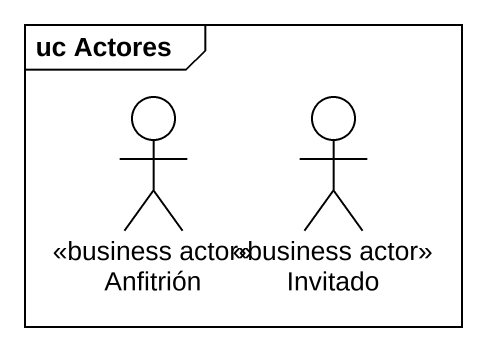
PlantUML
@startuml
mainframe uc Actores
actor Anfitrión <<business actor>>
actor Invitado <<business actor>>
@enduml
